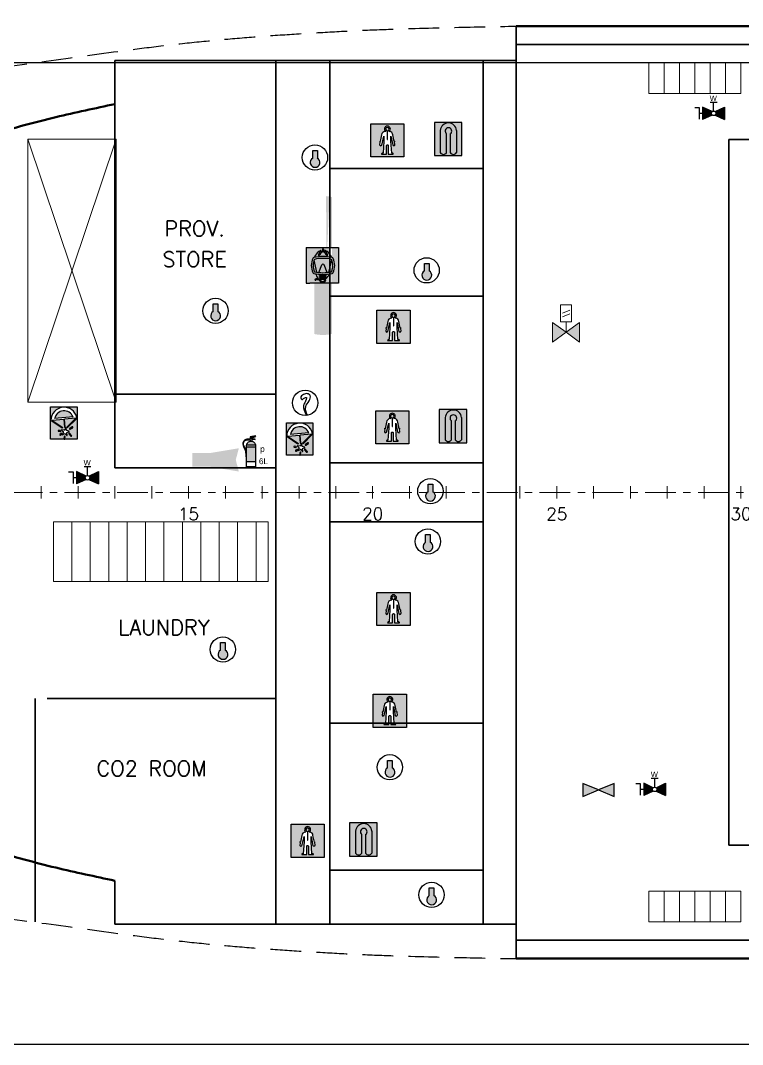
# Model space of a CAD drawing. Header units: millimetres. Extents: x -5000 to 92500, y -73000 to 27580.
# Drawn here: x 6263 to 18025, y -36000 to -19307 of the extents above; entities that cross this region are included whole.
import ezdxf
from ezdxf.enums import TextEntityAlignment as Align

# ---------------------------------------------------------------- set-up
doc = ezdxf.new("R2010")
doc.units = ezdxf.units.MM
doc.linetypes.add('CENTER_S', pattern=[860, 500, -120, 120, -120])
doc.linetypes.add('DASHED_S', pattern=[750, 500, -250])
for name, color, linetype, lineweight in [('CENTER', 1, 'CENTER_S', 18), ('DASHED', 8, 'DASHED_S', 25), ('DETAIL', 9, 'Continuous', 13), ('FRAMES', 7, 'Continuous', 18), ('HULL', 7, 'Continuous', 50), ('STAIR', 6, 'Continuous', 18), ('STRUCT', 7, 'Continuous', 35), ('SYM-FF', 1, 'Continuous', 18), ('SYM-LSA', 3, 'Continuous', 18), ('TEXT', 7, 'Continuous', 18)]:
    doc.layers.add(name, color=color, linetype=linetype, lineweight=lineweight)
for name, color, linetype in [('dotted', 140, 'Continuous'), ('FIRE LINE', 1, 'Continuous'), ('HATCH', 1, 'Continuous'), ('INER2', 151, 'Continuous'), ('out line', 230, 'Continuous'), ('SYMBOL', 31, 'Continuous'), ('VENT', 210, 'Continuous')]:
    doc.layers.add(name, color=color, linetype=linetype)
doc.styles.add('ARIAL', font='arial.ttf')
doc.styles.add('ROMANS', font='romans.shx')
picture_1 = doc.add_image_def('image1.png', size_in_pixel=(1175, 900))
picture_2 = doc.add_image_def('image6.png', size_in_pixel=(4825, 900))

# ---------------------------------------------------------------- blocks, each defined once
blk = doc.blocks.new('FPR-ISOLATING VALVE')
at = {"layer": 'HATCH'}
h = blk.add_hatch(color=256, dxfattribs=at)
h.paths.add_polyline_path([(-0.001, 0), (-0.282, 0.117), (-0.282, -0.117)])
h.paths.add_polyline_path([(0.282, -0.117), (0.282, 0.117), (-0.001, 0)])
at = {"layer": 'dotted', "color": 6}
for p, q in [((-0.282, 0.117), (-0.282, -0.117)), ((-0.001, 0), (-0.282, 0.117)), ((0.282, 0.117), (-0.001, 0)), ((0.282, -0.117), (0.282, 0.117)), ((-0.282, -0.117), (-0.001, 0)), ((-0.001, 0), (0.282, -0.117))]:
    blk.add_line(p, q, dxfattribs=at)
blk = doc.blocks.new('hyd')
at = {"layer": 'FIRE LINE'}
for color, points in [(1, [(1942.494, -4114.805), (1942.122, -4114.633), (1942.122, -4115.111), (1942.494, -4114.939, -0.219445), (1942.463, -4114.872, -0.219445)]), (80, [(1942.608, -4114.805, -0.219445), (1942.639, -4114.872, -0.219445), (1942.608, -4114.939), (1942.981, -4115.111), (1942.981, -4114.633)])]:
    blk.add_hatch(color=color, dxfattribs=at).paths.add_polyline_path(points)
at = {"layer": 'dotted', "color": 6}
for p, q in [((1941.816, -4114.646), (1941.99, -4114.646)), ((1941.99, -4114.646), (1941.99, -4115.098)), ((1942.122, -4114.633), (1942.122, -4115.111)), ((1942.495, -4114.805), (1942.122, -4114.633)), ((1942.418, -4114.43), (1942.686, -4114.43)), ((1942.552, -4114.784), (1942.552, -4114.43)), ((1942.609, -4114.805), (1942.981, -4114.633)), ((1942.981, -4114.633), (1942.981, -4115.111)), ((1942.109, -4114.872), (1941.99, -4114.872)), ((1942.495, -4114.939), (1942.122, -4115.111)), ((1942.609, -4114.939), (1942.981, -4115.111))]:
    blk.add_line(p, q, dxfattribs=at)
blk.add_circle((1942.552, -4114.872), 0.088, dxfattribs=at)
at = {"layer": 'dotted', "color": 6, "style": 'ARIAL'}
blk.add_text('W', height=0.212, dxfattribs=at).set_placement((1942.4, -4114.388))
blk = doc.blocks.new('FPR-WATER FIRE HYDRANT')
at = {"layer": 'VENT', "color": 2, "xscale": 0.45989954711139, "yscale": 0.45989954711139}
blk.add_blockref('hyd', (-893.308, 1892.371), dxfattribs=at)
blk = doc.blocks.new('ES')
at = {"layer": 'INER2'}
h = blk.add_hatch(color=80, dxfattribs=at)
h.paths.add_polyline_path([(-2246.813, -1004.016), (-2247.461, -1004.016), (-2247.461, -1004.11, -0.745878), (-2247.4, -1004.323), (-2247.381, -1004.323, -0.396303), (-2247.252, -1004.457), (-2247.197, -1004.716), (-2247.173, -1004.698), (-2247.173, -1004.716), (-2247.181, -1004.743), (-2247.17, -1004.826, -0.213975), (-2247.178, -1004.852), (-2247.2, -1004.877), (-2247.239, -1004.859, -0.173132), (-2247.255, -1004.843), (-2247.324, -1004.497), (-2247.324, -1004.693), (-2247.294, -1005.167), (-2247.266, -1005.167, -0.414214), (-2247.233, -1005.201), (-2247.233, -1005.204), (-2247.428, -1005.204), (-2247.428, -1004.879, 0.414214), (-2247.461, -1004.846), (-2247.461, -1005.312), (-2246.813, -1005.312)])
h.paths.add_polyline_path([(-2247.544, -1004.323), (-2247.525, -1004.323, -0.753356), (-2247.461, -1004.11), (-2247.461, -1004.016), (-2248.109, -1004.016), (-2248.109, -1005.312), (-2247.461, -1005.312), (-2247.461, -1004.846, 0.433898), (-2247.497, -1004.879), (-2247.497, -1005.204), (-2247.692, -1005.204), (-2247.692, -1005.201, -0.414214), (-2247.659, -1005.167), (-2247.631, -1005.167), (-2247.601, -1004.693), (-2247.601, -1004.497), (-2247.686, -1004.854), (-2247.736, -1004.877), (-2247.768, -1004.84), (-2247.755, -1004.743), (-2247.763, -1004.716), (-2247.763, -1004.698), (-2247.739, -1004.716), (-2247.69, -1004.457, -0.371875)])
h.paths.add_polyline_path([(-2247.461, -1004.155, 0.961276), (-2247.469, -1004.297), (-2247.469, -1004.632), (-2247.461, -1004.632)])
h.paths.add_polyline_path([(-2247.461, -1004.155), (-2247.461, -1004.632), (-2247.456, -1004.632), (-2247.456, -1004.297, 0.946434)])
at = {"layer": 'dotted', "color": 6}
blk.add_line((-2247.69, -1005.203), (-2247.495, -1005.203), dxfattribs=at)
blk.add_lwpolyline([(-2248.108, -1005.311), (-2248.108, -1004.015), (-2246.812, -1004.015), (-2246.812, -1005.311)], close=True, dxfattribs=at)
for points in [[(-2247.198, -1004.876), (-2247.176, -1004.851, 0.213975), (-2247.168, -1004.825), (-2247.179, -1004.742), (-2247.172, -1004.715), (-2247.172, -1004.697), (-2247.195, -1004.715), (-2247.25, -1004.456, 0.396303), (-2247.379, -1004.322), (-2247.398, -1004.322, 3.422223), (-2247.523, -1004.322), (-2247.543, -1004.322, 0.371875), (-2247.689, -1004.456), (-2247.737, -1004.715), (-2247.761, -1004.697), (-2247.761, -1004.715), (-2247.753, -1004.742), (-2247.766, -1004.839), (-2247.734, -1004.876), (-2247.684, -1004.853), (-2247.6, -1004.496), (-2247.6, -1004.692), (-2247.63, -1005.166), (-2247.657, -1005.166, 0.414214), (-2247.69, -1005.2), (-2247.69, -1005.203), (-2247.495, -1005.203), (-2247.495, -1004.878, -0.414214), (-2247.462, -1004.845), (-2247.46, -1004.845, -0.414214), (-2247.426, -1004.878), (-2247.426, -1005.203), (-2247.231, -1005.203), (-2247.231, -1005.2, 0.414214), (-2247.264, -1005.166), (-2247.292, -1005.166), (-2247.322, -1004.692), (-2247.322, -1004.496), (-2247.253, -1004.842, 0.173132), (-2247.237, -1004.858)], [(-2247.454, -1004.631), (-2247.454, -1004.296, 21.146031), (-2247.467, -1004.296), (-2247.467, -1004.631)]]:
    blk.add_lwpolyline(points, format="xyb", close=True, dxfattribs=at)
blk = doc.blocks.new('FPR-IMMERSION SUIT')
at = {"layer": 'dotted', "color": 1, "xscale": 0.45989954711139, "yscale": 0.45989954711139}
blk.add_blockref('ES', (1033.606, 462.044), dxfattribs=at)
blk = doc.blocks.new('RELIEF_VALVE')
at = {"true_color": 0xe1232d}
h = blk.add_hatch(color=7, dxfattribs=at)
h.dxf.hatch_style = 1
h.paths.add_polyline_path([(-220, 30), (0, -130), (-220, -290)])
at = {"true_color": 0x6eb432}
h = blk.add_hatch(color=7, dxfattribs=at)
h.dxf.hatch_style = 1
h.paths.add_polyline_path([(220, 30), (0, -130), (220, -290)])
for p, q in [((-60, 180), (60, 230)), ((-60, 120), (60, 170)), ((0, -130), (0, 40))]:
    blk.add_line(p, q)
for points in [[(-90, 40), (90, 40), (90, 320), (-90, 320)], [(-220, 30), (0, -130), (-220, -290)], [(220, 30), (0, -130), (220, -290)]]:
    blk.add_lwpolyline(points, close=True)
blk = doc.blocks.new('FIRE_ALARM_HORN')
at = {"true_color": 0xe1232d}
h = blk.add_hatch(color=7, dxfattribs=at)
h.dxf.hatch_style = 1
h.paths.add_polyline_path([(-380, -110), (-380, 110), (-100, 110), (380, 190), (330, 0), (380, -190), (-100, -110)])
blk = doc.blocks.new('heat detector')
at = {"layer": 'INER2'}
blk.add_hatch(color=242, dxfattribs=at).paths.add_polyline_path([(3383.561, -6499.341), (3383.561, -6499.133), (3383.431, -6499.133), (3383.431, -6499.343, 4.002369)])
at = {"layer": 'INER2', "color": 240}
blk.add_lwpolyline([(3383.431, -6499.343), (3383.431, -6499.133), (3383.561, -6499.133), (3383.561, -6499.341)], dxfattribs=at)
at = {"layer": 'INER2', "color": 7}
blk.add_circle((3383.495, -6499.326), 0.352, dxfattribs=at)
at = {"layer": 'INER2', "color": 240}
blk.add_arc((3383.498, -6499.463), 0.137, 118.8949, 62.7819, dxfattribs=at)
blk = doc.blocks.new('FPR-TEMPERATURE DETECTOR')
at = {"layer": 'INER2', "color": 3, "xscale": 0.64519499421843, "yscale": 0.64519499421843}
blk.add_blockref('heat detector', (-2183.014, 4193.332), dxfattribs=at)
blk = doc.blocks.new('LJ')
at = {"layer": 'dotted'}
blk.add_hatch(color=51, dxfattribs=at).paths.add_polyline_path([(-2247.773, -989.98), (-2247.773, -990.848, 0.557077), (-2247.527, -990.848), (-2247.527, -990.115, -3.322169), (-2247.384, -990.115), (-2247.384, -990.848, 0.557077), (-2247.137, -990.848), (-2247.137, -989.98, 0.92057)])
at = {"layer": 'out line'}
h = blk.add_hatch(color=80, dxfattribs=at)
h.paths.add_polyline_path([(-2248.007, -990.966), (-2246.926, -990.966), (-2246.926, -989.667), (-2248.007, -989.667)])
h.paths.add_polyline_path([(-2247.137, -989.98), (-2247.137, -990.848, -0.557077), (-2247.384, -990.848), (-2247.384, -990.115, 3.322169), (-2247.527, -990.115), (-2247.527, -990.848, -0.557077), (-2247.773, -990.848), (-2247.773, -989.98, -0.92057)])
at = {"layer": 'dotted', "color": 6}
for p, q in [((-2246.925, -989.666), (-2248.005, -989.666)), ((-2248.005, -989.666), (-2248.005, -990.965)), ((-2246.925, -990.965), (-2246.925, -989.666)), ((-2247.771, -989.979), (-2247.771, -990.847)), ((-2247.525, -990.847), (-2247.525, -990.114)), ((-2247.382, -990.114), (-2247.382, -990.847)), ((-2247.135, -989.979), (-2247.135, -990.847)), ((-2248.005, -990.965), (-2246.925, -990.965))]:
    blk.add_line(p, q, dxfattribs=at)
for centre, radius, start, end in [((-2247.453, -990.006), 0.319, 4.7365, 175.2635), ((-2247.453, -990.006), 0.13, 303.5045, 236.4955), ((-2247.648, -990.77), 0.145, 211.7577, 328.2423), ((-2247.259, -990.77), 0.145, 211.7577, 328.2423)]:
    blk.add_arc(centre, radius, start, end, dxfattribs=at)
blk = doc.blocks.new('FPR-LIFE JAKET')
at = {"layer": 'dotted', "color": 51, "xscale": 0.45989954711139, "yscale": 0.45989954711139}
blk.add_blockref('LJ', (1033.608, 455.446), dxfattribs=at)
blk = doc.blocks.new('SM')
at = {"layer": 'dotted', "color": 6}
blk.add_circle((1942.533, -4084.514), 0.497, dxfattribs=at)
blk.add_spline([(1942.625, -4085.002), (1942.557, -4084.663), (1942.684, -4084.436), (1942.73, -4084.229), (1942.622, -4084.157), (1942.464, -4084.188), (1942.365, -4084.322), (1942.408, -4084.384), (1942.498, -4084.325), (1942.582, -4084.303), (1942.575, -4084.381), (1942.47, -4084.616), (1942.59, -4085.008)], degree=3, dxfattribs=at)
blk = doc.blocks.new('FPR-SMOKE DETECTOR')
at = {"layer": 'VENT', "color": 6, "xscale": 0.45989954711139, "yscale": 0.45989954711139}
blk.add_blockref('SM', (-893.37, 1878.466), dxfattribs=at)
blk = doc.blocks.new('POW 6KG')
at = {"layer": 'SYMBOL'}
h = blk.add_hatch(color=1, dxfattribs=at)
edge = h.paths.add_edge_path()
edge.add_line((-2247.284, -963.924), (-2247.634, -963.924))
edge.add_line((-2247.634, -963.924), (-2247.634, -964.082))
edge.add_arc((-2248.466, -964.172), 0.837, 353.7735, 366.2265, ccw=False)
edge.add_line((-2247.634, -964.263), (-2247.634, -964.482))
edge.add_line((-2247.634, -964.482), (-2247.284, -964.482))
edge.add_line((-2247.284, -964.482), (-2247.284, -963.924))
h.paths.add_polyline_path([(-2247.284, -964.696), (-2247.634, -964.696)])
edge = h.paths.add_edge_path()
edge.add_arc((-2247.459, -963.864), 0.175, 90, 172.15)
edge.add_line((-2247.632, -963.84), (-2247.285, -963.84))
edge.add_arc((-2247.459, -963.864), 0.175, 7.85, 90)
h = blk.add_hatch(color=256, dxfattribs=at)
edge = h.paths.add_edge_path()
edge.add_line((-2247.42, -963.619), (-2247.303, -963.631))
edge.add_line((-2247.303, -963.631), (-2247.303, -963.619))
edge.add_line((-2247.303, -963.619), (-2247.42, -963.597))
edge.add_line((-2247.42, -963.597), (-2247.42, -963.559))
edge.add_line((-2247.42, -963.559), (-2247.279, -963.514))
edge.add_line((-2247.279, -963.514), (-2247.29, -963.483))
edge.add_line((-2247.29, -963.483), (-2247.501, -963.528))
edge.add_line((-2247.501, -963.528), (-2247.501, -963.615))
at = {"layer": 'dotted', "color": 6}
blk.add_lwpolyline([(-2247.285, -964.695), (-2247.636, -964.695), (-2247.636, -963.863, -0.414214), (-2247.46, -963.688), (-2247.46, -963.688, -0.414214), (-2247.285, -963.863)], format="xyb", close=True, dxfattribs=at)
for points in [[(-2247.29, -963.483), (-2247.501, -963.528)], [(-2247.501, -963.526), (-2247.501, -963.613)], [(-2247.501, -963.639), (-2247.501, -963.693)], [(-2247.42, -963.559), (-2247.279, -963.513)], [(-2247.42, -963.595), (-2247.42, -963.557)], [(-2247.303, -963.617), (-2247.42, -963.595)], [(-2247.42, -963.617), (-2247.303, -963.629)], [(-2247.42, -963.693), (-2247.42, -963.617)], [(-2247.303, -963.629), (-2247.303, -963.617)], [(-2247.279, -963.513), (-2247.29, -963.483)], [(-2247.285, -963.924), (-2247.636, -963.924)], [(-2247.634, -963.839), (-2247.287, -963.839)], [(-2247.67, -964.302), (-2247.643, -964.302)], [(-2247.636, -964.482), (-2247.285, -964.482)]]:
    blk.add_lwpolyline(points, dxfattribs=at)
blk.add_lwpolyline([(-2247.501, -963.693, -0.106872), (-2247.42, -963.693)], format="xyb", dxfattribs=at)
for points, knots in [([(-2247.501, -963.613), (-2247.514, -963.612), (-2247.527, -963.611), (-2247.568, -963.609), (-2247.595, -963.609), (-2247.649, -963.617), (-2247.676, -963.625), (-2247.712, -963.647), (-2247.724, -963.658), (-2247.745, -963.681), (-2247.753, -963.694), (-2247.769, -963.724), (-2247.776, -963.742), (-2247.782, -963.778), (-2247.783, -963.796), (-2247.777, -963.847), (-2247.767, -963.878), (-2247.746, -963.928), (-2247.736, -963.948), (-2247.719, -963.986), (-2247.71, -964.004), (-2247.696, -964.041), (-2247.689, -964.06), (-2247.68, -964.099), (-2247.677, -964.119), (-2247.67, -964.181), (-2247.669, -964.224), (-2247.67, -964.279), (-2247.67, -964.29), (-2247.67, -964.302)], [0.027104, 0.027104, 0.027104, 0.027104, 0.680846, 0.680846, 2.042538, 2.042538, 3.40423, 3.40423, 4.126415, 4.126415, 4.848601, 4.848601, 5.718136, 5.718136, 6.587672, 6.587672, 8.218711, 8.218711, 9.364028, 9.364028, 10.509345, 10.509345, 11.716642, 11.716642, 12.923939, 12.923939, 15.338534, 15.338534, 15.957922, 15.957922, 15.957922, 15.957922]), ([(-2247.643, -964.302), (-2247.642, -964.217), (-2247.64, -964.092), (-2247.717, -963.926), (-2247.781, -963.79), (-2247.688, -963.628), (-2247.575, -963.635), (-2247.501, -963.639)], [0, 0, 0, 0, 297.944458, 438.105277, 661.865253, 788.691466, 1028.865984, 1028.865984, 1028.865984, 1028.865984])]:
    blk.add_open_spline(points, degree=3, knots=knots, dxfattribs=at)
at = {"layer": 'dotted', "color": 6, "style": 'ARIAL'}
for s, height, p in [('p', 0.226, (-2247.106, -964.11)), ('6L', 0.2257, (-2247.155, -964.591))]:
    blk.add_text(s, height=height, dxfattribs=at).set_placement(p)
blk = doc.blocks.new('FPR-FIRE EXTINGUISHER (POWDER)')
at = {"layer": 'dotted', "color": 51, "xscale": 0.45989954711139, "yscale": 0.45989954711139}
blk.add_blockref('POW 6KG', (1033.573, 443.384), dxfattribs=at)
blk = doc.blocks.new('PRO')
at = {"layer": 'INER2'}
h = blk.add_hatch(color=80, dxfattribs=at)
h.paths.add_polyline_path([(-2246.973, -1005.649), (-2248.01, -1005.649), (-2248.01, -1006.916), (-2247.473, -1006.911, -0.45906), (-2247.489, -1006.892), (-2247.478, -1006.815, -0.414214), (-2247.458, -1006.801, -0.414214), (-2247.444, -1006.82), (-2247.456, -1006.897, -0.370745), (-2247.473, -1006.911), (-2246.973, -1006.916)])
h.paths.add_polyline_path([(-2246.987, -1006.061, -0.258973), (-2247.002, -1006.113), (-2247.359, -1006.47), (-2247.383, -1006.447), (-2247.033, -1006.097), (-2247.466, -1006.137), (-2247.44, -1006.439), (-2247.473, -1006.442), (-2247.499, -1006.14), (-2247.947, -1006.182), (-2247.538, -1006.461), (-2247.556, -1006.489), (-2247.983, -1006.197, -0.25249), (-2247.999, -1006.168, -0.884398)])
h.paths.add_polyline_path([(-2247.136, -1006.041), (-2247.855, -1006.109, -0.756077)])
h.paths.add_polyline_path([(-2247.142, -1006.441, -0.414214), (-2247.148, -1006.464), (-2247.25, -1006.525, -0.414214), (-2247.273, -1006.519, -0.414214), (-2247.267, -1006.496), (-2247.165, -1006.435, -0.414214)])
h.paths.add_polyline_path([(-2247.409, -1006.474), (-2247.395, -1006.573, 0.32492), (-2247.389, -1006.579), (-2247.29, -1006.596, -0.726543), (-2247.288, -1006.609), (-2247.378, -1006.654, 0.32492), (-2247.382, -1006.661), (-2247.367, -1006.76, -0.726543), (-2247.379, -1006.766), (-2247.449, -1006.694, 0.32492), (-2247.458, -1006.693), (-2247.548, -1006.737, -0.726543), (-2247.557, -1006.728), (-2247.51, -1006.639, 0.32492), (-2247.511, -1006.631), (-2247.581, -1006.559, -0.726543), (-2247.575, -1006.547), (-2247.476, -1006.564, 0.32492), (-2247.469, -1006.56), (-2247.422, -1006.471, -0.726543)])
h.paths.add_polyline_path([(-2247.278, -1006.684), (-2247.194, -1006.767, -0.414214), (-2247.194, -1006.791, -0.414214), (-2247.218, -1006.791), (-2247.301, -1006.707, -0.414214), (-2247.301, -1006.684, -0.414214)])
h.paths.add_polyline_path([(-2247.619, -1006.595, -0.414214), (-2247.638, -1006.609), (-2247.7, -1006.602, -0.414214), (-2247.715, -1006.583, -0.414214), (-2247.696, -1006.569), (-2247.634, -1006.576, -0.414214)])
h.paths.add_polyline_path([(-2247.57, -1006.696, -0.414214), (-2247.576, -1006.719), (-2247.633, -1006.753, -0.414214), (-2247.656, -1006.747, -0.414214), (-2247.65, -1006.724), (-2247.593, -1006.69, -0.414214)])
at = {"layer": 'dotted', "color": 6}
for p, q in [((-2247.497, -1006.139), (-2247.945, -1006.181)), ((-2247.134, -1006.04), (-2247.854, -1006.108)), ((-2247.498, -1006.138), (-2247.471, -1006.44)), ((-2247.031, -1006.095), (-2247.464, -1006.136)), ((-2247.438, -1006.438), (-2247.464, -1006.135)), ((-2247.031, -1006.095), (-2247.381, -1006.445)), ((-2247.358, -1006.469), (-2247, -1006.112)), ((-2247.555, -1006.487), (-2247.982, -1006.196)), ((-2247.945, -1006.181), (-2247.536, -1006.46)), ((-2247.58, -1006.558), (-2247.51, -1006.63)), ((-2247.474, -1006.563), (-2247.574, -1006.546)), ((-2247.536, -1006.46), (-2247.555, -1006.487)), ((-2247.471, -1006.44), (-2247.438, -1006.438)), ((-2247.42, -1006.47), (-2247.467, -1006.559)), ((-2247.393, -1006.572), (-2247.407, -1006.473)), ((-2247.381, -1006.445), (-2247.358, -1006.469)), ((-2247.508, -1006.638), (-2247.555, -1006.727)), ((-2247.546, -1006.736), (-2247.456, -1006.692)), ((-2247.448, -1006.693), (-2247.378, -1006.765)), ((-2247.288, -1006.595), (-2247.387, -1006.578)), ((-2247.366, -1006.759), (-2247.38, -1006.66)), ((-2247.376, -1006.652), (-2247.286, -1006.608))]:
    blk.add_line(p, q, dxfattribs=at)
blk.add_lwpolyline([(-2248.008, -1005.648), (-2246.972, -1005.648), (-2246.972, -1006.915), (-2248.008, -1006.915)], close=True, dxfattribs=at)
for points in [[(-2247.713, -1006.582), (-2247.713, -1006.582, 0.414214), (-2247.698, -1006.601), (-2247.636, -1006.608, 0.414214), (-2247.617, -1006.594), (-2247.617, -1006.594, 0.414214), (-2247.632, -1006.575), (-2247.694, -1006.568, 0.414214)], [(-2247.271, -1006.518), (-2247.271, -1006.518, 0.414214), (-2247.248, -1006.524), (-2247.146, -1006.463, 0.414214), (-2247.141, -1006.44), (-2247.141, -1006.44, 0.414214), (-2247.164, -1006.434), (-2247.265, -1006.495, 0.414214)], [(-2247.654, -1006.746), (-2247.654, -1006.746, 0.414214), (-2247.631, -1006.752), (-2247.574, -1006.718, 0.414214), (-2247.569, -1006.695), (-2247.569, -1006.695, 0.414214), (-2247.592, -1006.689), (-2247.648, -1006.723, 0.414214)], [(-2247.473, -1006.91), (-2247.473, -1006.91, 0.414214), (-2247.454, -1006.896), (-2247.443, -1006.819, 0.414214), (-2247.457, -1006.8), (-2247.457, -1006.8, 0.414214), (-2247.476, -1006.814), (-2247.487, -1006.891, 0.414214)], [(-2247.299, -1006.683), (-2247.299, -1006.683, 0.414214), (-2247.299, -1006.706), (-2247.216, -1006.79, 0.414214), (-2247.192, -1006.79), (-2247.192, -1006.79, 0.414214), (-2247.192, -1006.766), (-2247.276, -1006.683, 0.414214)]]:
    blk.add_lwpolyline(points, format="xyb", close=True, dxfattribs=at)
for centre, radius, start, end in [((-2247.484, -1006.176), 0.512, 13.0698, 179.0277), ((-2247.962, -1006.168), 0.0346, 179.0277, 235.7094), ((-2247.484, -1006.176), 0.375, 21.1673, 169.5357), ((-2247.039, -1006.072), 0.0554, 314.9935, 13.0698), ((-2247.575, -1006.553), 0.00697, 80.2535, 224.2535), ((-2247.473, -1006.556), 0.00697, 260.2535, 332.2535), ((-2247.414, -1006.474), 0.00697, 8.2535, 152.2535), ((-2247.549, -1006.73), 0.00697, 152.2535, 296.2535), ((-2247.515, -1006.634), 0.00697, 332.2535, 44.2535), ((-2247.453, -1006.698), 0.00697, 44.2535, 116.2535), ((-2247.386, -1006.571), 0.00697, 188.2535, 260.2535), ((-2247.373, -1006.659), 0.00697, 116.2535, 188.2535), ((-2247.373, -1006.76), 0.00697, 224.2535, 8.2535), ((-2247.289, -1006.602), 0.00697, 296.2535, 80.2535)]:
    blk.add_arc(centre, radius, start, end, dxfattribs=at)
blk = doc.blocks.new('FPR-PARACHUTE RACKET')
at = {"layer": 'dotted', "color": 1, "xscale": 0.45989954711139, "yscale": 0.45989954711139}
blk.add_blockref('PRO', (1033.62, 462.789), dxfattribs=at)
blk = doc.blocks.new('EEB DEVICE')
h = blk.add_hatch(color=102)
h.paths.add_polyline_path([(-2246.729, -957.206), (-2247.994, -957.206), (-2247.994, -958.606), (-2247.852, -958.606), (-2246.871, -958.606), (-2246.729, -958.606)])
edge = h.paths.add_edge_path()
edge.add_arc((-2247.336, -959.091), 1.535, 282.7974, 283.439, ccw=False)
edge.add_arc((-2246.994, -957.66), 0.0636, 283.439, 336.9608, ccw=False)
edge.add_arc((-2247.58, -957.91), 0.701, 336.9608, 360, ccw=False)
edge.add_arc((-2247.58, -957.91), 0.701, 360, 383.0392, ccw=False)
edge.add_arc((-2246.994, -958.159), 0.0636, 23.0392, 76.561, ccw=False)
edge.add_arc((-2247.336, -956.729), 1.535, 76.561, 80.3432, ccw=False)
edge.add_arc((-2247.556, -958.024), 0.525, 24.4443, 51.1224, ccw=False)
edge.add_arc((-2247.241, -958.415), 0.0228, 51.1224, 129.7385, ccw=False)
at = {"layer": 'SYMBOL'}
h = blk.add_hatch(color=256, dxfattribs=at)
edge = h.paths.add_edge_path()
edge.add_arc((-2247.336, -956.729), 1.535, 80.3432, 85.3109, ccw=False)
edge.add_line((-2247.21, -958.258), (-2247.217, -958.299))
h = blk.add_hatch(color=256, dxfattribs=at)
edge = h.paths.add_edge_path()
edge.add_arc((-2247.671, -957.909), 0.745, 24.9546, 41.0689)
edge.add_arc((-2247.336, -957.611), 0.296, 40.2148, 72.7798)
edge.add_arc((-2247.253, -957.343), 0.0161, 72.7798, 239.3661)
edge.add_arc((-2247.381, -957.559), 0.235, 300.6339, 346.1202, ccw=False)
edge.add_arc((-2247.176, -957.508), 0.0236, 346.1202, 523.1967, ccw=False)
edge.add_arc((-2247.423, -957.583), 0.235, 16.8033, 57.7271)
edge.add_arc((-2247.276, -957.35), 0.0407, 122.2729, 180, ccw=False)
edge.add_line((-2247.317, -957.35), (-2247.317, -957.267))
edge.add_arc((-2247.328, -957.267), 0.0114, 0, 90)
edge.add_line((-2247.328, -957.256), (-2247.343, -957.256))
edge.add_arc((-2247.343, -957.267), 0.0114, 90, 180)
edge.add_line((-2247.355, -957.267), (-2247.355, -957.35))
edge.add_arc((-2247.396, -957.35), 0.0407, 360, 417.7271, ccw=False)
edge.add_arc((-2247.249, -957.583), 0.235, 122.2729, 163.1967)
edge.add_arc((-2247.496, -957.508), 0.0236, 16.8033, 193.8798, ccw=False)
edge.add_arc((-2247.291, -957.559), 0.235, 193.8798, 239.3661, ccw=False)
edge.add_arc((-2247.419, -957.343), 0.0161, 300.6339, 467.2202)
edge.add_arc((-2247.336, -957.611), 0.296, 107.2202, 139.7852)
edge.add_arc((-2247, -957.909), 0.745, 138.9311, 155.0454)
edge.add_arc((-2247.336, -959.091), 1.535, 257.2026, 270, ccw=False)
edge.add_arc((-2247.336, -959.091), 1.535, 270, 282.7974, ccw=False)
h = blk.add_hatch(color=256, dxfattribs=at)
h.paths.add_polyline_path([(-2247.504, -958.181, 0.028926), (-2247.336, -958.19, 0.028926), (-2247.167, -958.181), (-2247.289, -957.887, 0.666938), (-2247.382, -957.887)])
h.paths.add_polyline_path([(-2247.684, -957.702, 0.084667), (-2247.719, -957.91, 0.098986), (-2247.671, -958.151, 0.017455), (-2247.571, -958.171)])
h.paths.add_polyline_path([(-2246.952, -957.91, 0.084667), (-2246.988, -957.702), (-2247.101, -958.171, 0.017455), (-2247.001, -958.151, 0.098986)])
at = {"layer": 'dotted', "color": 6}
for p, q in [((-2247.993, -957.206), (-2246.728, -957.206)), ((-2247.993, -957.206), (-2247.993, -958.606)), ((-2247.354, -957.267), (-2247.354, -957.35)), ((-2247.342, -957.256), (-2247.327, -957.256)), ((-2247.316, -957.267), (-2247.316, -957.35)), ((-2246.728, -957.206), (-2246.728, -958.606)), ((-2247.57, -958.172), (-2247.683, -957.702)), ((-2247.1, -958.172), (-2246.987, -957.702)), ((-2247.503, -958.181), (-2247.381, -957.888)), ((-2247.166, -958.181), (-2247.288, -957.888)), ((-2247.469, -958.29), (-2247.469, -958.258)), ((-2247.469, -958.325), (-2247.469, -958.315)), ((-2247.469, -958.368), (-2247.469, -958.358)), ((-2247.468, -958.414), (-2247.468, -958.403)), ((-2247.231, -958.406), (-2247.232, -958.415)), ((-2247.226, -958.374), (-2247.225, -958.364)), ((-2247.221, -958.331), (-2247.221, -958.321)), ((-2247.216, -958.299), (-2247.209, -958.258)), ((-2247.993, -958.606), (-2247.851, -958.606)), ((-2246.87, -958.606), (-2247.851, -958.606)), ((-2246.728, -958.606), (-2246.87, -958.606))]:
    blk.add_line(p, q, dxfattribs=at)
for points in [[(-2247.735, -958.184, 0.237873), (-2247.691, -958.221, 0.058706), (-2247.335, -958.263, 0.058706), (-2246.978, -958.221, 0.237873), (-2246.934, -958.184, 0.100868), (-2246.878, -957.91, 0.100868), (-2246.934, -957.636, 0.237873), (-2246.978, -957.599, 0.058706), (-2247.335, -957.557, 0.058706), (-2247.691, -957.599, 0.237873), (-2247.735, -957.636, 0.100868), (-2247.791, -957.91, 0.100868)], [(-2247.67, -958.152, 0.0579), (-2247.335, -958.191, 0.0579), (-2246.999, -958.152, 0.098986), (-2246.951, -957.91, 0.098986), (-2246.999, -957.669, 0.0579), (-2247.335, -957.63, 0.0579), (-2247.67, -957.669, 0.098986), (-2247.718, -957.91, 0.098986)]]:
    blk.add_lwpolyline(points, format="xyb", close=True, dxfattribs=at)
for centre, radius, start, end in [((-2247.342, -957.267), 0.0114, 90, 180), ((-2247.327, -957.267), 0.0114, 0, 90), ((-2246.999, -957.909), 0.745, 138.9311, 155.0454), ((-2247.335, -957.611), 0.296, 107.2202, 139.7852), ((-2247.495, -957.508), 0.0236, 166.1202, 343.1967), ((-2247.29, -957.559), 0.235, 120.6339, 166.1202), ((-2247.247, -957.583), 0.235, 122.2729, 163.1967), ((-2247.418, -957.343), 0.0161, 300.6339, 107.2202), ((-2247.394, -957.35), 0.0407, 302.2729, 0), ((-2247.275, -957.35), 0.0407, 180, 237.7271), ((-2247.422, -957.583), 0.235, 16.8033, 57.7271), ((-2247.252, -957.343), 0.0161, 72.7798, 239.3661), ((-2247.379, -957.559), 0.235, 13.8798, 59.3661), ((-2247.335, -957.611), 0.296, 40.2148, 72.7798), ((-2247.175, -957.508), 0.0236, 196.8033, 13.8798), ((-2247.67, -957.909), 0.745, 24.9546, 41.0689), ((-2247.335, -957.907), 0.0506, 22.5984, 157.4016), ((-2247.627, -958.465), 0.0245, 131.4019, 303.6254), ((-2247.638, -958.453), 0.00886, 110.2386, 131.4019), ((-2247.577, -958.618), 0.185, 80.8751, 110.2386), ((-2246.913, -957.909), 0.787, 204.5094, 218.6737), ((-2247.514, -958.717), 0.252, 88.654, 113.1759), ((-2247.544, -958.414), 0.022, 260.8751, 38.6737), ((-2247.507, -958.401), 0.0639, 268.654, 318.3835), ((-2247.464, -958.315), 0.00504, 113.8279, 180.4862), ((-2247.464, -958.325), 0.00504, 180.4862, 294.7687), ((-2247.464, -958.357), 0.00504, 118.6274, 180.4862), ((-2247.464, -958.368), 0.00504, 180.4862, 300.1175), ((-2247.463, -958.403), 0.00504, 126.7251, 180.4862), ((-2247.463, -958.414), 0.00504, 180.4862, 309.4368), ((-2247.24, -958.415), 0.0228, 230.2615, 308.8776), ((-2247.238, -958.414), 0.00642, 230.1003, 352.2772), ((-2247.231, -958.373), 0.00504, 237.2063, 352.2772), ((-2247.236, -958.406), 0.00504, 352.2772, 51.5145), ((-2247.227, -958.331), 0.00504, 241.5522, 0), ((-2247.23, -958.363), 0.00504, 352.2772, 58.4878), ((-2247.555, -958.025), 0.525, 308.8776, 335.5557), ((-2247.227, -958.321), 0.00504, 0, 62.5298)]:
    blk.add_arc(centre, radius, start, end, dxfattribs=at)
blk.add_ellipse((-2247.351, -958.499), major_axis=(0.0818, 0), ratio=0.603752, dxfattribs=at)
for points, knots in [([(-2247.216, -958.299), (-2247.245, -958.284), (-2247.273, -958.276), (-2247.338, -958.266), (-2247.375, -958.266), (-2247.431, -958.277), (-2247.45, -958.282), (-2247.469, -958.29)], [7.148644, 7.148644, 7.148644, 7.148644, 7.583437, 7.583437, 8.173653, 8.173653, 8.461241, 8.461241, 8.461241, 8.461241]), ([(-2247.224, -958.316), (-2247.254, -958.301), (-2247.284, -958.293), (-2247.351, -958.285), (-2247.389, -958.286), (-2247.44, -958.3), (-2247.453, -958.304), (-2247.466, -958.31)], [7.146617, 7.146617, 7.146617, 7.146617, 7.643057, 7.643057, 8.27089, 8.27089, 8.485175, 8.485175, 8.485175, 8.485175]), ([(-2247.227, -958.359), (-2247.228, -958.358), (-2247.229, -958.357), (-2247.267, -958.335), (-2247.304, -958.327), (-2247.378, -958.324), (-2247.416, -958.329), (-2247.457, -958.348), (-2247.462, -958.351), (-2247.466, -958.353)], [7.053159, 7.053159, 7.053159, 7.053159, 7.073403, 7.073403, 7.78673, 7.78673, 8.500057, 8.500057, 8.587709, 8.587709, 8.587709, 8.587709]), ([(-2247.232, -958.402), (-2247.242, -958.394), (-2247.251, -958.389), (-2247.284, -958.373), (-2247.307, -958.367), (-2247.356, -958.362), (-2247.38, -958.364), (-2247.425, -958.375), (-2247.447, -958.384), (-2247.466, -958.399)], [6.93153, 6.93153, 6.93153, 6.93153, 7.164429, 7.164429, 7.705806, 7.705806, 8.247183, 8.247183, 8.740097, 8.740097, 8.740097, 8.740097]), ([(-2247.24, -958.499), (-2247.24, -958.487), (-2247.244, -958.474), (-2247.257, -958.455), (-2247.266, -958.446), (-2247.299, -958.425), (-2247.329, -958.419), (-2247.388, -958.422), (-2247.417, -958.43), (-2247.45, -958.459), (-2247.459, -958.473), (-2247.465, -958.506), (-2247.46, -958.524), (-2247.44, -958.55), (-2247.427, -958.559), (-2247.384, -958.579), (-2247.349, -958.581), (-2247.296, -958.57), (-2247.276, -958.561), (-2247.249, -958.534), (-2247.24, -958.517), (-2247.24, -958.499)], [0, 0, 0, 0, 0.379825, 0.379825, 0.75965, 0.75965, 1.645797, 1.645797, 2.531943, 2.531943, 3.045577, 3.045577, 3.559212, 3.559212, 4.072846, 4.072846, 5.060809, 5.060809, 5.725486, 5.725486, 6.283185, 6.283185, 6.283185, 6.283185]), ([(-2247.229, -958.336), (-2247.262, -958.318), (-2247.295, -958.31), (-2247.365, -958.304), (-2247.403, -958.307), (-2247.448, -958.323), (-2247.455, -958.326), (-2247.462, -958.329)], [7.123347, 7.123347, 7.123347, 7.123347, 7.712327, 7.712327, 8.383343, 8.383343, 8.507126, 8.507126, 8.507126, 8.507126]), ([(-2247.234, -958.377), (-2247.238, -958.375), (-2247.242, -958.372), (-2247.28, -958.352), (-2247.315, -958.345), (-2247.386, -958.344), (-2247.421, -958.351), (-2247.457, -958.37), (-2247.459, -958.371), (-2247.461, -958.372)], [7.029225, 7.029225, 7.029225, 7.029225, 7.115525, 7.115525, 7.847612, 7.847612, 8.579699, 8.579699, 8.618124, 8.618124, 8.618124, 8.618124]), ([(-2247.242, -958.419), (-2247.254, -958.409), (-2247.267, -958.402), (-2247.303, -958.387), (-2247.328, -958.383), (-2247.378, -958.383), (-2247.404, -958.388), (-2247.438, -958.403), (-2247.45, -958.41), (-2247.46, -958.418)], [6.909782, 6.909782, 6.909782, 6.909782, 7.254871, 7.254871, 7.870801, 7.870801, 8.486731, 8.486731, 8.789435, 8.789435, 8.789435, 8.789435]), ([(-2247.254, -958.433), (-2247.265, -958.424), (-2247.277, -958.418), (-2247.31, -958.404), (-2247.334, -958.401), (-2247.381, -958.402), (-2247.404, -958.407), (-2247.438, -958.424), (-2247.45, -958.432), (-2247.459, -958.443)], [6.913286, 6.913286, 6.913286, 6.913286, 7.277458, 7.277458, 7.904956, 7.904956, 8.543937, 8.543937, 8.927274, 8.927274, 8.927274, 8.927274])]:
    blk.add_open_spline(points, degree=3, knots=knots, dxfattribs=at)
blk = doc.blocks.new('FPR-EMERGENCY ESCAPE B.DEVICE')
at = {"layer": 'dotted', "color": 51, "xscale": 0.45989954711139, "yscale": 0.45989954711139}
blk.add_blockref('EEB DEVICE', (1033.56, 440.541), dxfattribs=at)

msp = doc.modelspace()

# ---------------------------------------------------------------- linework, layer by layer
at = {"layer": 'CENTER'}
msp.add_line((-4200, -27000), (88200, -27000), dxfattribs=at)
at = {"layer": 'DASHED'}
for points in [[(-3540, -22550), (-2403, -22094), (-1241, -21712), (-65, -21374), (1112, -21056), (2286, -20765), (3459, -20496), (4683, -20259), (5971, -20067), (7237, -19895), (8473, -19731), (9717, -19603), (10955, -19514), (12186, -19453), (13340, -19420), (14340, -19400)], [(-3540, -31450), (-2403, -31906), (-1241, -32288), (-65, -32626), (1112, -32944), (2286, -33235), (3459, -33504), (4683, -33741), (5971, -33933), (7237, -34105), (8473, -34269), (9717, -34397), (10955, -34486), (12186, -34547), (13340, -34580), (14340, -34600)]]:
    msp.add_spline(points, degree=3, dxfattribs=at)
at = {"layer": 'DETAIL'}
for p, q in [((7820, -21240), (6380, -21240)), ((6380, -21240), (6380, -25530)), ((6380, -25530), (7820, -21240)), ((6380, -21240), (7820, -25530)), ((7820, -25530), (7820, -21240)), ((6380, -25530), (7820, -25530))]:
    msp.add_line(p, q, dxfattribs=at)
at = {"layer": 'FRAMES'}
for p, q in [((6600, -27100), (6600, -26900)), ((7200, -27100), (7200, -26900)), ((7800, -27100), (7800, -26900)), ((8400, -27100), (8400, -26900)), ((9000, -27100), (9000, -26900)), ((9600, -27100), (9600, -26900)), ((10200, -27100), (10200, -26900)), ((10800, -27100), (10800, -26900)), ((11400, -27100), (11400, -26900)), ((12000, -27100), (12000, -26900)), ((12600, -27100), (12600, -26900)), ((13200, -27100), (13200, -26900)), ((13800, -27100), (13800, -26900)), ((14400, -27100), (14400, -26900)), ((15000, -27100), (15000, -26900)), ((15600, -27100), (15600, -26900)), ((16200, -27100), (16200, -26900)), ((16800, -27100), (16800, -26900)), ((17400, -27100), (17400, -26900)), ((18000, -27100), (18000, -26900))]:
    msp.add_line(p, q, dxfattribs=at)
at = {"layer": 'HULL'}
for p, q in [((14340, -19400), (70500, -19400)), ((14340, -34600), (70500, -34600))]:
    msp.add_line(p, q, dxfattribs=at)
for points in [[(-3220, -25290), (-2212, -24700), (-841, -24101), (839, -23569), (2099, -23055), (3040, -22462), (4008, -21906), (4886, -21480), (5813, -21161), (6840, -20883), (7800, -20670)], [(-3220, -28710), (-2212, -29300), (-841, -29899), (839, -30431), (2099, -30945), (3040, -31538), (4008, -32094), (4886, -32520), (5813, -32839), (6840, -33117), (7800, -33330)]]:
    msp.add_spline(points, degree=3, dxfattribs=at)
at = {"layer": 'STAIR'}
for p, q in [((18000, -20000), (16500, -20000)), ((16500, -20000), (16500, -20500)), ((16750, -20500), (16750, -20000)), ((17000, -20500), (17000, -20000)), ((17250, -20500), (17250, -20000)), ((17500, -20500), (17500, -20000)), ((17750, -20500), (17750, -20000)), ((18000, -20500), (18000, -20000)), ((16500, -20500), (18000, -20500)), ((10300, -27480), (6800, -27480)), ((6800, -27480), (6800, -28450)), ((7100, -28450), (7100, -27480)), ((7400, -28450), (7400, -27480)), ((7700, -28450), (7700, -27480)), ((8000, -28450), (8000, -27480)), ((8300, -28450), (8300, -27480)), ((8600, -28450), (8600, -27480)), ((8900, -28450), (8900, -27480)), ((9200, -28450), (9200, -27480)), ((9500, -28450), (9500, -27480)), ((9800, -28450), (9800, -27480)), ((10100, -28450), (10100, -27480)), ((10300, -28450), (10300, -27480)), ((6800, -28450), (10300, -28450)), ((16500, -33500), (18000, -33500)), ((16500, -34000), (16500, -33500)), ((16750, -33500), (16750, -34000)), ((17000, -33500), (17000, -34000)), ((17250, -33500), (17250, -34000)), ((17500, -33500), (17500, -34000)), ((17750, -33500), (17750, -34000)), ((18000, -33500), (18000, -34000)), ((18000, -34000), (16500, -34000))]:
    msp.add_line(p, q, dxfattribs=at)
at = {"layer": 'STRUCT'}
for p, q in [((14340, -19400), (14340, -34600)), ((14340, -19700), (70500, -19700)), ((7800, -20670), (7800, -19960)), ((7800, -19960), (14340, -19960)), ((10420, -19960), (10420, -34040)), ((11300, -19960), (11300, -34040)), ((13800, -19960), (13800, -34040)), ((7800, -25400), (7800, -20670)), ((44600, -21250), (17800, -21250)), ((17800, -21250), (17800, -32750)), ((11300, -21720), (13800, -21720)), ((11300, -23800), (13800, -23800)), ((7800, -25400), (10420, -25400)), ((7800, -26600), (7800, -25400)), ((11300, -26520), (13800, -26520)), ((7800, -26600), (10420, -26600)), ((11300, -27480), (13800, -27480)), ((6500, -30360), (6500, -34000)), ((6700, -30360), (10420, -30360)), ((11300, -30760), (13800, -30760)), ((17800, -32750), (44600, -32750)), ((11300, -33160), (13800, -33160)), ((7800, -33330), (7800, -34040)), ((7800, -34040), (14340, -34040)), ((14340, -34300), (70500, -34300))]:
    msp.add_line(p, q, dxfattribs=at)

# ---------------------------------------------------------------- block references
at = {"layer": 'SYM-FF', "xscale": 906.54, "yscale": 906.54}
for name, p in [('FPR-WATER FIRE HYDRANT', (17490, -20770)), ('FPR-TEMPERATURE DETECTOR', (11060, -21540)), ('FPR-TEMPERATURE DETECTOR', (12880, -23380)), ('FPR-TEMPERATURE DETECTOR', (9440, -24040)), ('FPR-SMOKE DETECTOR', (10900, -25540)), ('FPR-FIRE EXTINGUISHER (POWDER)', (10050, -26330)), ('FPR-WATER FIRE HYDRANT', (7290, -26710)), ('FPR-TEMPERATURE DETECTOR', (12940, -26980)), ('FPR-TEMPERATURE DETECTOR', (12900, -27800)), ('FPR-TEMPERATURE DETECTOR', (9560, -29560)), ('FPR-TEMPERATURE DETECTOR', (12280, -31480)), ('FPR-WATER FIRE HYDRANT', (16530, -31790)), ('FPR-ISOLATING VALVE', (15680, -31850)), ('FPR-TEMPERATURE DETECTOR', (12960, -33560))]:
    msp.add_blockref(name, p, dxfattribs=at)
at = {"layer": 'SYM-FF'}
for name, p in [('RELIEF_VALVE', (15150, -24260)), ('FIRE_ALARM_HORN', (9440, -26470))]:
    msp.add_blockref(name, p, dxfattribs=at)
at = {"layer": 'SYM-LSA', "xscale": 906.54, "yscale": 906.54}
for name, p in [('FPR-IMMERSION SUIT', (12240, -21260)), ('FPR-LIFE JAKET', (13230, -21240)), ('FPR-EMERGENCY ESCAPE B.DEVICE', (11180, -23300)), ('FPR-IMMERSION SUIT', (12340, -24300)), ('FPR-PARACHUTE RACKET', (6970, -25870)), ('FPR-IMMERSION SUIT', (12320, -25940)), ('FPR-LIFE JAKET', (13310, -25920)), ('FPR-PARACHUTE RACKET', (10810, -26130)), ('FPR-IMMERSION SUIT', (12340, -28900)), ('FPR-IMMERSION SUIT', (12280, -30560)), ('FPR-IMMERSION SUIT', (10940, -32680)), ('FPR-LIFE JAKET', (11850, -32660))]:
    msp.add_blockref(name, p, dxfattribs=at)

# ---------------------------------------------------------------- texts
at = {"layer": 'FRAMES', "style": 'ROMANS'}
for s, p in [('15', (9000, -27350)), ('20', (12000, -27350)), ('25', (15000, -27350)), ('30', (18000, -27350))]:
    msp.add_text(s, height=200, dxfattribs=at).set_placement(p, align=Align.MIDDLE_CENTER)
at = {"layer": 'TEXT', "style": 'ROMANS'}
for s, p in [('PROV.', (9100, -22700)), ('STORE', (9100, -23200)), ('LAUNDRY', (8600, -29200)), ('CO2 ROOM', (8400, -31500))]:
    msp.add_text(s, height=250, dxfattribs=at).set_placement(p, align=Align.MIDDLE_CENTER)

# ---------------------------------------------------------------- pictures from other files: only their frames are drawn
at = {"layer": '0-REFERENCE-IMAGE'}
image = msp.add_image(picture_1, insert=(-5000, -20000), size_in_units=(23500, 18000), dxfattribs=dict(at, fade=50))
image = msp.add_image(picture_2, insert=(-4500, -36000), size_in_units=(96500, 18000), dxfattribs=dict(at, fade=50))

doc.saveas('drawing.dxf')
